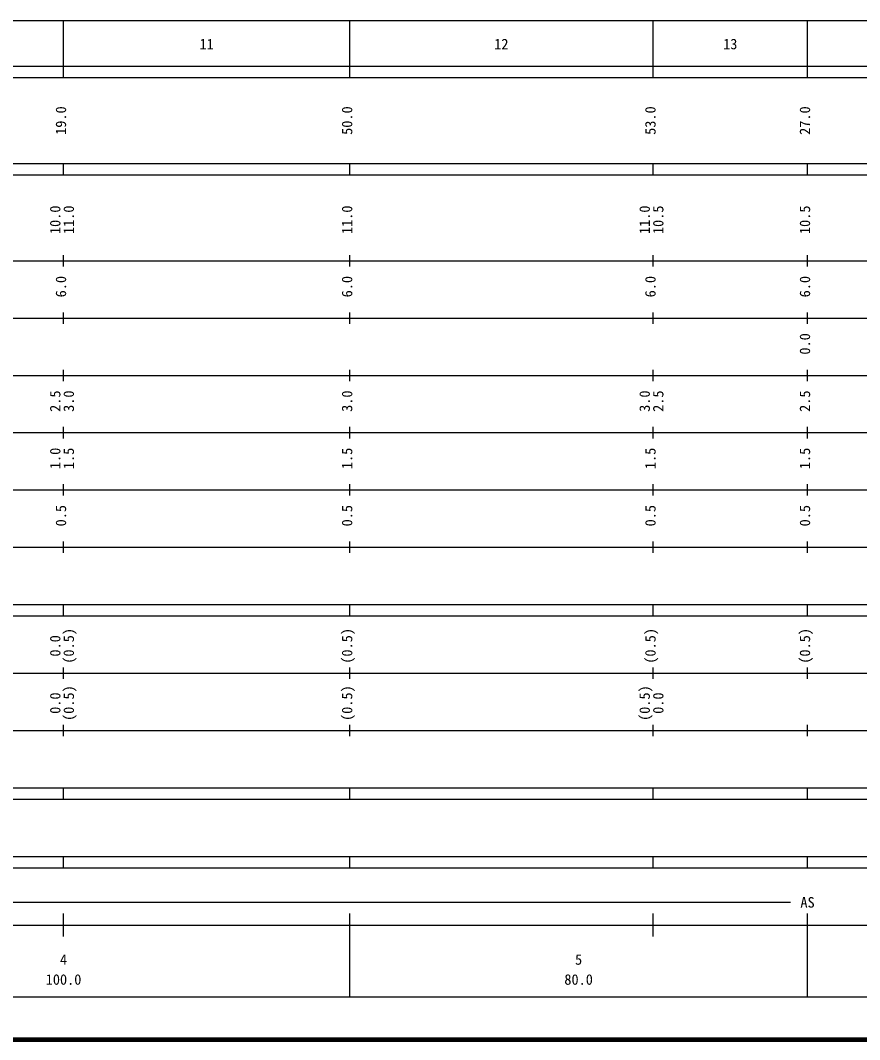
# Model space of a CAD drawing. Units: millimetres on the paper, enlarged 1000 times. Extents: x 40000 to 680000, y 20000 to 380000.
# Drawn here: x 310457 to 457102, y 20000 to 198000 of the extents above; entities that cross this region are included whole.
import ezdxf
from ezdxf.enums import TextEntityAlignment as Align

# ---------------------------------------------------------------- set-up
doc = ezdxf.new("R2010")
doc.units = ezdxf.units.MM
doc.header["$LTSCALE"] = 1000
doc.layers.add('M-TTL', color=2, linetype='Continuous', lineweight=140)
doc.layers.add('M-TTL-BAND', color=7, linetype='Continuous', lineweight=25)
doc.styles.add('ＭＳ ゴシック', font='')
doc.styles.get('ＭＳ ゴシック').set_extended_font_data('MS Gothic')

msp = doc.modelspace()

# ---------------------------------------------------------------- linework, layer by layer
at = {"layer": 'M-TTL'}
msp.add_line((40000, 20000), (680000, 20000), dxfattribs=at)
at = {"layer": 'M-TTL-BAND'}
for p, q in [((68000, 198000), (579000, 198000)), ((318000, 188000), (318000, 198000)), ((368000, 188000), (368000, 198000)), ((421000, 188000), (421000, 198000)), ((448000, 188000), (448000, 198000)), ((40000, 190000), (579000, 190000)), ((40000, 188000), (579000, 188000)), ((40000, 173000), (579000, 173000)), ((318000, 171000), (318000, 173000)), ((368000, 171000), (368000, 173000)), ((421000, 171000), (421000, 173000)), ((448000, 171000), (448000, 173000)), ((40000, 171000), (579000, 171000)), ((318000, 155000), (318000, 157000)), ((368000, 155000), (368000, 157000)), ((421000, 155000), (421000, 157000)), ((448000, 155000), (448000, 157000)), ((40000, 156000), (579000, 156000)), ((46000, 146000), (579000, 146000)), ((318000, 145000), (318000, 147000)), ((368000, 145000), (368000, 147000)), ((421000, 145000), (421000, 147000)), ((448000, 145000), (448000, 147000)), ((52000, 136000), (579000, 136000)), ((318000, 135000), (318000, 137000)), ((368000, 135000), (368000, 137000)), ((421000, 135000), (421000, 137000)), ((448000, 135000), (448000, 137000)), ((318000, 125000), (318000, 127000)), ((368000, 125000), (368000, 127000)), ((421000, 125000), (421000, 127000)), ((448000, 125000), (448000, 127000)), ((46000, 126000), (579000, 126000)), ((52000, 116000), (579000, 116000)), ((318000, 115000), (318000, 117000)), ((368000, 115000), (368000, 117000)), ((421000, 115000), (421000, 117000)), ((448000, 115000), (448000, 117000)), ((318000, 105000), (318000, 107000)), ((368000, 105000), (368000, 107000)), ((421000, 105000), (421000, 107000)), ((448000, 105000), (448000, 107000)), ((46000, 106000), (579000, 106000)), ((40000, 96000), (579000, 96000)), ((318000, 94000), (318000, 96000)), ((368000, 94000), (368000, 96000)), ((421000, 94000), (421000, 96000)), ((448000, 94000), (448000, 96000)), ((40000, 94000), (579000, 94000)), ((49000, 84000), (579000, 84000)), ((318000, 83000), (318000, 85000)), ((368000, 83000), (368000, 85000)), ((421000, 83000), (421000, 85000)), ((448000, 83000), (448000, 85000)), ((318000, 73000), (318000, 75000)), ((368000, 73000), (368000, 75000)), ((421000, 73000), (421000, 75000)), ((448000, 73000), (448000, 75000)), ((40000, 74000), (579000, 74000)), ((40000, 64000), (579000, 64000)), ((318000, 62000), (318000, 64000)), ((368000, 62000), (368000, 64000)), ((421000, 62000), (421000, 64000)), ((448000, 62000), (448000, 64000)), ((40000, 62000), (579000, 62000)), ((40000, 52000), (579000, 52000)), ((318000, 50000), (318000, 52000)), ((368000, 50000), (368000, 52000)), ((421000, 50000), (421000, 52000)), ((448000, 50000), (448000, 52000)), ((40000, 50000), (579000, 50000)), ((71000, 44000), (445000, 44000)), ((318000, 38000), (318000, 42000)), ((368000, 27500), (368000, 42000)), ((421000, 38000), (421000, 42000)), ((448000, 27500), (448000, 42000)), ((40000, 40000), (579000, 40000)), ((68000, 27500), (579000, 27500))]:
    msp.add_line(p, q, dxfattribs=at)

# ---------------------------------------------------------------- texts
at = {"layer": 'M-TTL-BAND', "style": 'ＭＳ ゴシック'}
for s, p in [('11', (343000, 192405)), ('12', (394500, 192405)), ('13', (434500, 192405)), ('AS', (448000, 42500)), ('4', (318000, 32523)), ('5', (408000, 32523)), ('100.0', (318000, 29033)), ('80.0', (408000, 29033))]:
    msp.add_text(s, height=1833, dxfattribs=at).set_placement(p, align=Align.BOTTOM_CENTER)
for s, p in [('19.0', (319000, 180500)), ('50.0', (369000, 180500)), ('53.0', (422000, 180500)), ('27.0', (449000, 180500)), ('10.0', (318000, 163174)), ('11.0', (320370, 163174)), ('11.0', (369000, 163174)), ('11.0', (421000, 163174)), ('10.5', (423370, 163174)), ('10.5', (449000, 163174)), ('6.0', (319000, 151500)), ('6.0', (369000, 151500)), ('6.0', (422000, 151500)), ('6.0', (449000, 151500)), ('0.0', (449000, 141500)), ('2.5', (318000, 131500)), ('3.0', (320370, 131500)), ('3.0', (369000, 131500)), ('3.0', (421000, 131500)), ('2.5', (423370, 131500)), ('2.5', (449000, 131500)), ('1.0', (318000, 121500)), ('1.5', (320370, 121500)), ('1.5', (369000, 121500)), ('1.5', (422000, 121500)), ('1.5', (449000, 121500)), ('0.5', (319000, 111500)), ('0.5', (369000, 111500)), ('0.5', (422000, 111500)), ('0.5', (449000, 111500)), ('(0.5)', (320370, 88764)), ('(0.5)', (369000, 88764)), ('(0.5)', (422000, 88764)), ('(0.5)', (449000, 88764)), ('0.0', (318000, 88764)), ('0.0', (318000, 78764)), ('(0.5)', (320370, 78764)), ('(0.5)', (369000, 78764)), ('(0.5)', (421000, 78764)), ('0.0', (423370, 78764))]:
    msp.add_text(s, height=1833, rotation=90, dxfattribs=at).set_placement(p, align=Align.BOTTOM_CENTER)

doc.saveas('drawing.dxf')
